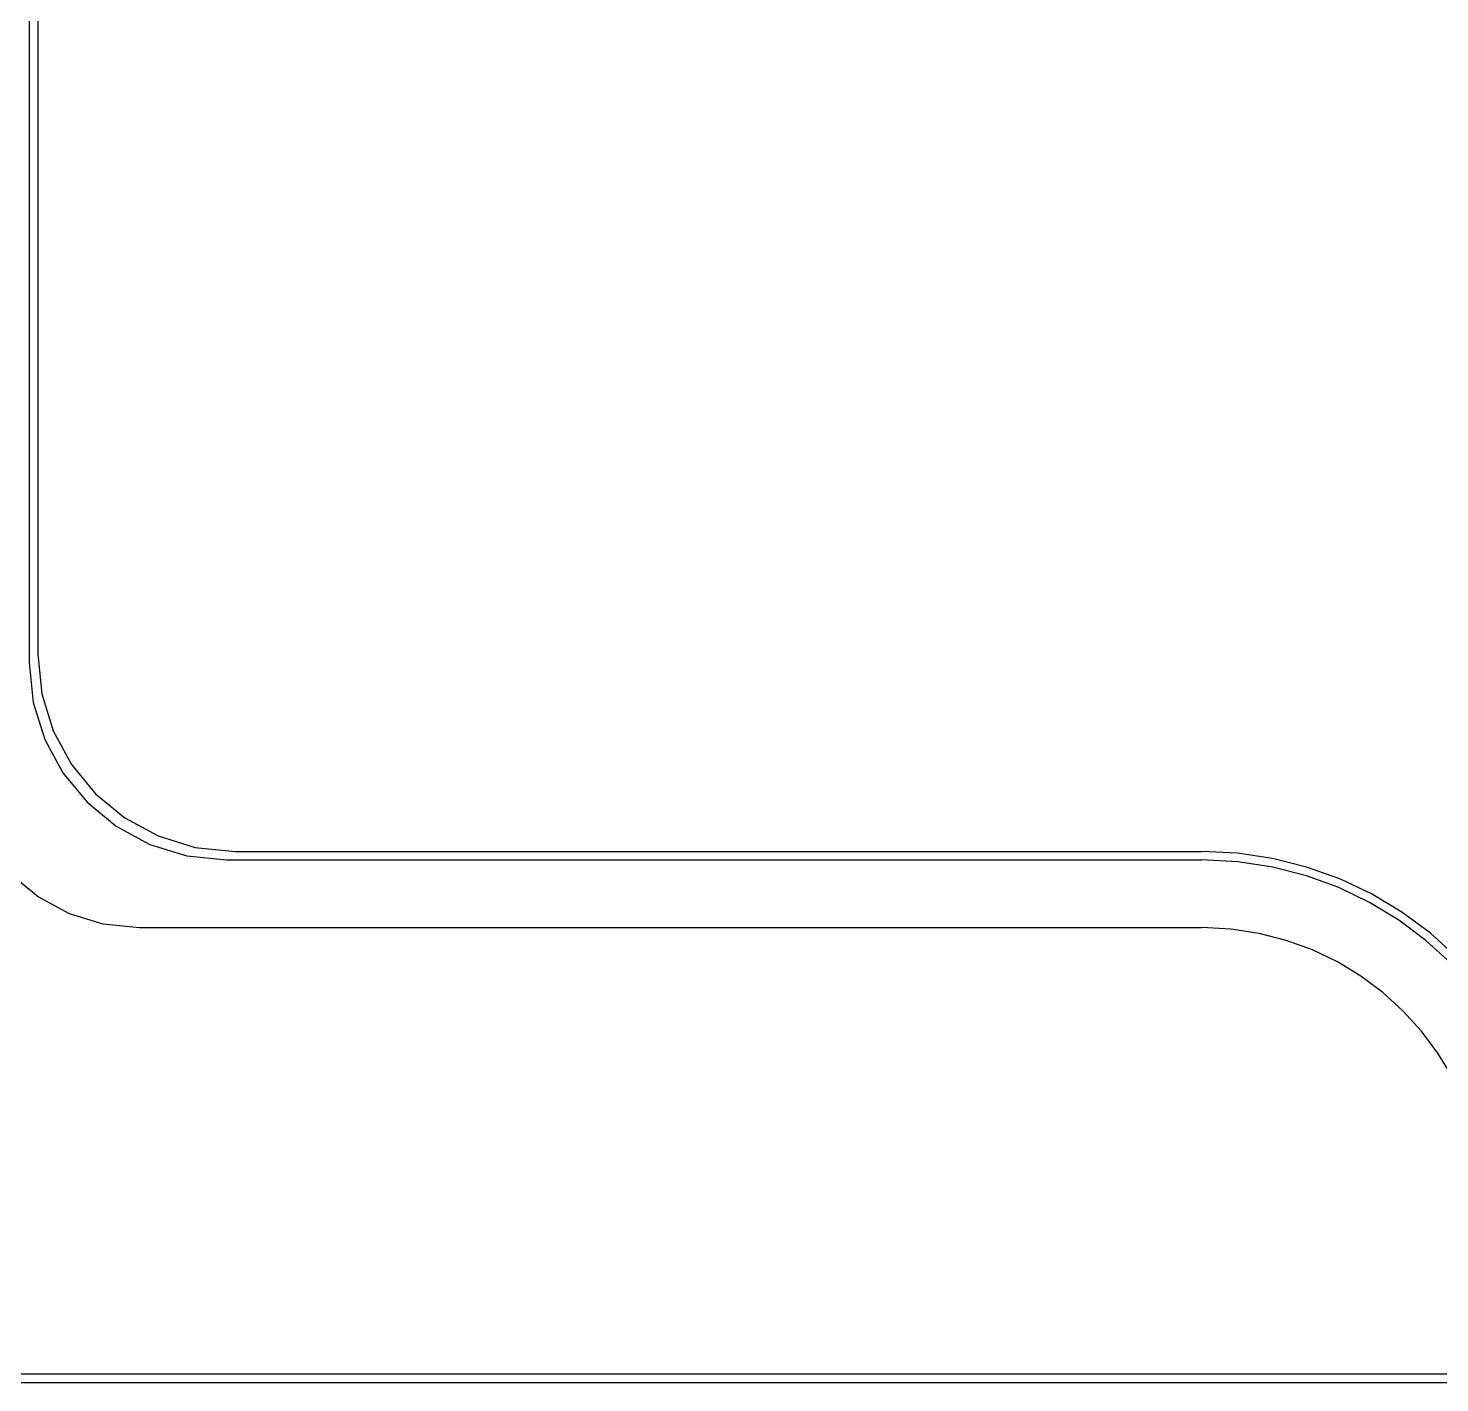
# Model space of a CAD drawing. Header units: metres. Extents: x 2 to 323, y -2 to 254.
# Drawn here: x 85.73 to 110.77, y 140.3 to 164.32 of the extents above; entities that cross this region are included whole.
import ezdxf

# ---------------------------------------------------------------- set-up
doc = ezdxf.new("R2010")
doc.units = ezdxf.units.M
doc.layers.add('0-VISTA-005', color=7, linetype='Continuous')
doc.layers.add('0-VISTA-010', color=7, linetype='Continuous')

msp = doc.modelspace()

# ---------------------------------------------------------------- linework, layer by layer
at = {"layer": '0-VISTA-005'}
for p, q in [((85.748, 171.095), (85.748, 153.071)), ((85.748, 170.913), (85.748, 153.071)), ((89.248, 149.571), (106.543, 149.571)), ((89.248, 149.571), (106.543, 149.571)), ((87.701, 148.371), (106.543, 148.371)), ((87.701, 148.371), (106.543, 148.371)), ((112.943, 140.446), (68.196, 140.446)), ((112.943, 140.446), (68.196, 140.446))]:
    msp.add_line(p, q, dxfattribs=at)
for points in [[(85.748, 153.071), (85.819, 152.365), (86.023, 151.708), (86.345, 151.114), (86.773, 150.596), (87.291, 150.168), (87.885, 149.846), (88.542, 149.642), (89.248, 149.571)], [(85.748, 153.071), (85.819, 152.365), (86.023, 151.708), (86.345, 151.114), (86.773, 150.596), (87.291, 150.168), (87.885, 149.846), (88.542, 149.642), (89.248, 149.571)], [(84.501, 151.571), (84.566, 150.926), (84.753, 150.325), (85.048, 149.782), (85.438, 149.308), (85.912, 148.917), (86.456, 148.622), (87.056, 148.436), (87.701, 148.371)], [(84.501, 151.571), (84.566, 150.926), (84.753, 150.325), (85.048, 149.782), (85.438, 149.308), (85.912, 148.917), (86.456, 148.622), (87.056, 148.436), (87.701, 148.371)], [(112.793, 143.321), (112.761, 143.96), (112.666, 144.58), (112.512, 145.179), (112.302, 145.754), (112.039, 146.3), (111.726, 146.815), (111.366, 147.296), (110.963, 147.74), (110.519, 148.144), (110.038, 148.503), (109.523, 148.816), (108.976, 149.08), (108.402, 149.29), (107.803, 149.444), (107.182, 149.538), (106.543, 149.571)], [(112.793, 143.321), (112.761, 143.96), (112.666, 144.58), (112.512, 145.179), (112.302, 145.754), (112.039, 146.3), (111.726, 146.815), (111.366, 147.296), (110.963, 147.74), (110.519, 148.144), (110.038, 148.503), (109.523, 148.816), (108.976, 149.08), (108.402, 149.29), (107.803, 149.444), (107.182, 149.538), (106.543, 149.571)], [(111.593, 143.321), (111.567, 143.837), (111.491, 144.338), (111.366, 144.822), (111.197, 145.286), (110.984, 145.728), (110.731, 146.144), (110.44, 146.533), (110.114, 146.892), (109.756, 147.218), (109.367, 147.508), (108.951, 147.761), (108.509, 147.974), (108.045, 148.144), (107.561, 148.268), (107.06, 148.345), (106.543, 148.371)], [(111.593, 143.321), (111.567, 143.837), (111.491, 144.338), (111.366, 144.822), (111.197, 145.286), (110.984, 145.728), (110.731, 146.144), (110.44, 146.533), (110.114, 146.892), (109.756, 147.218), (109.367, 147.508), (108.951, 147.761), (108.509, 147.974), (108.045, 148.144), (107.561, 148.268), (107.06, 148.345), (106.543, 148.371)]]:
    msp.add_lwpolyline(points, dxfattribs=at)
at = {"layer": '0-VISTA-010'}
for p, q in [((85.898, 170.992), (85.898, 153.221)), ((85.898, 170.992), (85.898, 153.221)), ((89.398, 149.721), (106.543, 149.721)), ((89.398, 149.721), (106.543, 149.721)), ((112.943, 140.296), (68.228, 140.296)), ((112.943, 140.296), (68.228, 140.296))]:
    msp.add_line(p, q, dxfattribs=at)
for points in [[(85.898, 153.221), (85.969, 152.515), (86.173, 151.858), (86.495, 151.264), (86.923, 150.746), (87.441, 150.318), (88.035, 149.996), (88.692, 149.792), (89.398, 149.721)], [(85.898, 153.221), (85.969, 152.515), (86.173, 151.858), (86.495, 151.264), (86.923, 150.746), (87.441, 150.318), (88.035, 149.996), (88.692, 149.792), (89.398, 149.721)], [(112.943, 143.321), (112.912, 143.953), (112.819, 144.575), (112.667, 145.182), (112.456, 145.77), (112.19, 146.334), (111.868, 146.871), (111.494, 147.377), (111.069, 147.846), (110.6, 148.271), (110.094, 148.645), (109.557, 148.967), (108.993, 149.234), (108.405, 149.444), (107.798, 149.597), (107.176, 149.689), (106.543, 149.721)], [(112.943, 143.321), (112.912, 143.953), (112.819, 144.575), (112.667, 145.182), (112.456, 145.77), (112.19, 146.334), (111.868, 146.871), (111.494, 147.377), (111.069, 147.846), (110.6, 148.271), (110.094, 148.645), (109.557, 148.967), (108.993, 149.234), (108.405, 149.444), (107.798, 149.597), (107.176, 149.689), (106.543, 149.721)]]:
    msp.add_lwpolyline(points, dxfattribs=at)

doc.saveas('drawing.dxf')
